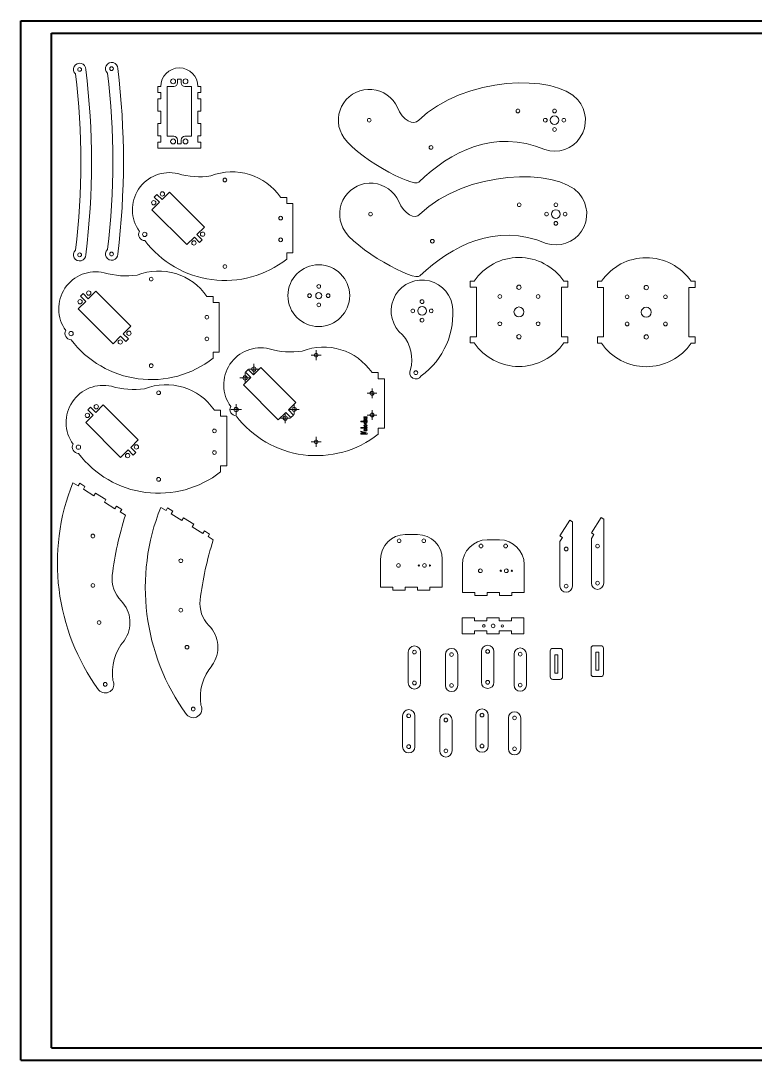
# Model space of a CAD drawing. Header units: millimetres. Extents: x 0 to 1189, y 0 to 841.
# Drawn here: x 0 to 595, y 0 to 841 of the extents above; entities that cross this region are included whole.
import ezdxf

# ---------------------------------------------------------------- set-up
doc = ezdxf.new("R2010")
doc.units = ezdxf.units.MM

# ---------------------------------------------------------------- blocks, each defined once
blk = doc.blocks.new('SW_CENTERMARKSYMBOL_0')
at = {"color": 0, "linetype": 'Continuous', "lineweight": 0}
for p, q in [((-2.5, 0), (-4.25, 0)), ((0, 0), (-2.5, 0)), ((0, 2.5), (0, 4.25)), ((0, 0), (0, 2.5)), ((0, 0), (0, -2.5)), ((0, 0), (2.5, 0)), ((2.5, 0), (4.25, 0)), ((0, -2.5), (0, -4.25))]:
    blk.add_line(p, q, dxfattribs=at)
blk = doc.blocks.new('SW_CENTERMARKSYMBOL_1')
at = {"color": 0, "linetype": 'Continuous', "lineweight": 0}
for p, q in [((-2.5, 0), (-4, 0)), ((0, 0), (-2.5, 0)), ((0, 2.5), (0, 4)), ((0, 0), (0, 2.5)), ((0, 0), (0, -2.5)), ((0, 0), (2.5, 0)), ((2.5, 0), (4, 0)), ((0, -2.5), (0, -4))]:
    blk.add_line(p, q, dxfattribs=at)
blk = doc.blocks.new('SW_CENTERMARKSYMBOL_2')
at = {"color": 0, "linetype": 'Continuous', "lineweight": 0}
for p, q in [((-2.5, 0), (-4.25, 0)), ((0, 0), (-2.5, 0)), ((0, 2.5), (0, 4.25)), ((0, 0), (0, 2.5)), ((0, 0), (0, -2.5)), ((0, 0), (2.5, 0)), ((2.5, 0), (4.25, 0)), ((0, -2.5), (0, -4.25))]:
    blk.add_line(p, q, dxfattribs=at)
blk = doc.blocks.new('SW_CENTERMARKSYMBOL_3')
at = {"color": 0, "linetype": 'Continuous', "lineweight": 0}
for p, q in [((-2.5, 0), (-4.25, 0)), ((0, 0), (-2.5, 0)), ((0, 2.5), (0, 4.25)), ((0, 0), (0, 2.5)), ((0, 0), (0, -2.5)), ((0, 0), (2.5, 0)), ((2.5, 0), (4.25, 0)), ((0, -2.5), (0, -4.25))]:
    blk.add_line(p, q, dxfattribs=at)
blk = doc.blocks.new('SW_CENTERMARKSYMBOL_4')
at = {"color": 0, "linetype": 'Continuous', "lineweight": 0}
for p, q in [((-2.5, 0), (-4.25, 0)), ((0, 0), (-2.5, 0)), ((0, 2.5), (0, 4.25)), ((0, 0), (0, 2.5)), ((0, 0), (0, -2.5)), ((0, 0), (2.5, 0)), ((2.5, 0), (4.25, 0)), ((0, -2.5), (0, -4.25))]:
    blk.add_line(p, q, dxfattribs=at)
blk = doc.blocks.new('SW_CENTERMARKSYMBOL_5')
at = {"color": 0, "linetype": 'Continuous', "lineweight": 0}
for p, q in [((-2.5, 0), (-4.25, 0)), ((0, 0), (-2.5, 0)), ((0, 2.5), (0, 4.25)), ((0, 0), (0, 2.5)), ((0, 0), (0, -2.5)), ((0, 0), (2.5, 0)), ((2.5, 0), (4.25, 0)), ((0, -2.5), (0, -4.25))]:
    blk.add_line(p, q, dxfattribs=at)
blk = doc.blocks.new('SW_CENTERMARKSYMBOL_6')
at = {"color": 0, "linetype": 'Continuous', "lineweight": 0}
for p, q in [((-2.5, 0), (-4, 0)), ((0, 0), (-2.5, 0)), ((0, 2.5), (0, 4)), ((0, 0), (0, 2.5)), ((0, 0), (0, -2.5)), ((0, 0), (2.5, 0)), ((2.5, 0), (4, 0)), ((0, -2.5), (0, -4))]:
    blk.add_line(p, q, dxfattribs=at)
blk = doc.blocks.new('SW_CENTERMARKSYMBOL_7')
at = {"color": 0, "linetype": 'Continuous', "lineweight": 0}
for p, q in [((-2.5, 0), (-4, 0)), ((0, 0), (-2.5, 0)), ((0, 2.5), (0, 4)), ((0, 0), (0, 2.5)), ((0, 0), (0, -2.5)), ((0, 0), (2.5, 0)), ((2.5, 0), (4, 0)), ((0, -2.5), (0, -4))]:
    blk.add_line(p, q, dxfattribs=at)
blk = doc.blocks.new('SW_CENTERMARKSYMBOL_8')
at = {"color": 0, "linetype": 'Continuous', "lineweight": 0}
for p, q in [((-2.5, 0), (-4, 0)), ((0, 0), (-2.5, 0)), ((0, 2.5), (0, 4)), ((0, 0), (0, 2.5)), ((0, 0), (0, -2.5)), ((0, 0), (2.5, 0)), ((2.5, 0), (4, 0)), ((0, -2.5), (0, -4))]:
    blk.add_line(p, q, dxfattribs=at)

msp = doc.modelspace()

# ---------------------------------------------------------------- linework, layer by layer
at = {"color": 7, "linetype": 'Continuous', "lineweight": 40}
for p, q in [((0.08, 0.21), (0.08, 841.21)), ((0.08, 841.21), (1189.08, 841.21)), ((25.08, 10.21), (25.08, 831.21)), ((25.08, 831.21), (1179.08, 831.21)), ((25.08, 10.21), (1179.08, 10.21)), ((0.08, 0.21), (1189.08, 0.21))]:
    msp.add_line(p, q, dxfattribs=at)
at = {"color": 7, "linetype": 'Continuous', "lineweight": 15}
for p, q in [((129.9, 794.08), (126.9, 794.08)), ((126.9, 794.08), (126.9, 791.08)), ((129.9, 791.08), (129.9, 794.08)), ((110.9, 788.08), (110.9, 783.08)), ((113.4, 788.08), (110.9, 788.08)), ((110.9, 783.08), (113.4, 783.08)), ((113.4, 783.08), (113.4, 778.08)), ((123.9, 788.08), (118.65, 788.08)), ((118.65, 788.08), (118.65, 747.78)), ((138.15, 788.08), (132.9, 788.08)), ((138.15, 747.78), (138.15, 788.08)), ((145.9, 788.08), (143.4, 788.08)), ((143.4, 783.08), (145.9, 783.08)), ((143.4, 778.08), (143.4, 783.08)), ((145.9, 783.08), (145.9, 788.08)), ((110.9, 778.08), (110.9, 768.08)), ((113.4, 778.08), (110.9, 778.08)), ((145.9, 778.08), (143.4, 778.08)), ((145.9, 768.08), (145.9, 778.08)), ((110.9, 768.08), (113.4, 768.08)), ((113.4, 768.08), (113.4, 758.08)), ((143.4, 768.08), (145.9, 768.08)), ((143.4, 758.08), (143.4, 768.08)), ((110.9, 758.08), (110.9, 748.08)), ((113.4, 758.08), (110.9, 758.08)), ((145.9, 758.08), (143.4, 758.08)), ((145.9, 748.08), (145.9, 758.08)), ((110.9, 748.08), (113.4, 748.08)), ((110.9, 743.08), (110.9, 738.08)), ((113.4, 743.08), (110.9, 743.08)), ((113.4, 748.08), (113.4, 743.08)), ((118.65, 747.78), (123.9, 747.78)), ((126.9, 744.78), (126.9, 741.78)), ((126.9, 741.78), (129.9, 741.78)), ((129.9, 741.78), (129.9, 744.78)), ((132.9, 747.78), (138.15, 747.78)), ((143.4, 748.08), (145.9, 748.08)), ((143.4, 743.08), (143.4, 748.08)), ((145.9, 743.08), (143.4, 743.08)), ((145.9, 738.08), (145.9, 743.08)), ((110.9, 738.08), (145.9, 738.08)), ((110.17, 700.74), (108.05, 698.62)), ((108.05, 698.62), (112.29, 694.38)), ((114.41, 696.5), (110.17, 700.74)), ((120.43, 702.51), (114.41, 696.5)), ((148.71, 674.23), (120.43, 702.51)), ((215.43, 698.37), (210.43, 698.37)), ((215.43, 693.37), (215.43, 698.37)), ((112.29, 694.38), (106.28, 688.37)), ((220.43, 693.37), (215.43, 693.37)), ((220.43, 653.37), (220.43, 693.37)), ((106.28, 688.37), (134.57, 660.09)), ((142.7, 668.22), (148.71, 674.23)), ((134.57, 660.09), (140.58, 666.09)), ((140.58, 666.09), (144.82, 661.85)), ((146.94, 663.98), (142.7, 668.22)), ((144.82, 661.85), (146.94, 663.98)), ((215.43, 653.37), (220.43, 653.37)), ((215.43, 648.37), (215.43, 653.37)), ((363.84, 630.62), (363.84, 625.62)), ((367.02, 630.62), (363.84, 630.62)), ((363.84, 625.62), (368.84, 625.62)), ((368.84, 625.62), (368.84, 585.62)), ((437.84, 625.62), (442.84, 625.62)), ((437.84, 585.62), (437.84, 625.62)), ((442.84, 630.62), (439.65, 630.62)), ((442.84, 625.62), (442.84, 630.62)), ((466.89, 630.41), (466.89, 625.41)), ((470.07, 630.41), (466.89, 630.41)), ((466.89, 625.41), (471.89, 625.41)), ((471.89, 625.41), (471.89, 585.41)), ((540.89, 625.41), (545.89, 625.41)), ((540.89, 585.41), (540.89, 625.41)), ((545.89, 630.41), (542.7, 630.41)), ((545.89, 625.41), (545.89, 630.41)), ((52.64, 614.2), (46.63, 608.19)), ((50.51, 620.57), (48.39, 618.44)), ((48.39, 618.44), (52.64, 614.2)), ((54.76, 616.32), (50.51, 620.57)), ((60.77, 622.33), (54.76, 616.32)), ((89.05, 594.05), (60.77, 622.33)), ((155.77, 618.19), (150.77, 618.19)), ((155.77, 613.19), (155.77, 618.19)), ((46.63, 608.19), (74.91, 579.91)), ((160.77, 613.19), (155.77, 613.19)), ((160.77, 573.19), (160.77, 613.19)), ((83.04, 588.04), (89.05, 594.05)), ((74.91, 579.91), (80.92, 585.92)), ((80.92, 585.92), (85.16, 581.67)), ((87.28, 583.8), (83.04, 588.04)), ((85.16, 581.67), (87.28, 583.8)), ((363.84, 585.62), (363.84, 580.62)), ((368.84, 585.62), (363.84, 585.62)), ((363.84, 580.62), (367.02, 580.62)), ((442.84, 585.62), (437.84, 585.62)), ((439.65, 580.62), (442.84, 580.62)), ((442.84, 580.62), (442.84, 585.62)), ((466.89, 585.41), (466.89, 580.41)), ((471.89, 585.41), (466.89, 585.41)), ((466.89, 580.41), (470.07, 580.41)), ((545.89, 585.41), (540.89, 585.41)), ((542.7, 580.41), (545.89, 580.41)), ((545.89, 580.41), (545.89, 585.41)), ((155.77, 573.19), (160.77, 573.19)), ((155.77, 568.19), (155.77, 573.19)), ((184.14, 559.02), (182.02, 556.89)), ((182.02, 556.89), (186.27, 552.65)), ((188.39, 554.77), (184.14, 559.02)), ((194.4, 560.78), (188.39, 554.77)), ((222.68, 532.5), (194.4, 560.78)), ((289.4, 556.64), (284.4, 556.64)), ((289.4, 551.64), (289.4, 556.64)), ((186.27, 552.65), (180.26, 546.64)), ((294.4, 551.64), (289.4, 551.64)), ((294.4, 511.64), (294.4, 551.64)), ((180.26, 546.64), (208.54, 518.36)), ((66.79, 530.38), (60.78, 524.36)), ((95.07, 502.09), (66.79, 530.38)), ((216.67, 526.49), (222.68, 532.5)), ((58.66, 522.24), (52.64, 516.23)), ((56.53, 528.61), (54.41, 526.49)), ((54.41, 526.49), (58.66, 522.24)), ((60.78, 524.36), (56.53, 528.61)), ((161.79, 526.23), (156.79, 526.23)), ((161.79, 521.23), (161.79, 526.23)), ((208.54, 518.36), (214.55, 524.36)), ((214.55, 524.36), (218.79, 520.12)), ((220.91, 522.25), (216.67, 526.49)), ((218.79, 520.12), (220.91, 522.25)), ((52.64, 516.23), (80.93, 487.95)), ((166.79, 521.23), (161.79, 521.23)), ((166.79, 481.23), (166.79, 521.23)), ((278.99, 517.22), (275.34, 517.22)), ((275.34, 517.22), (275.34, 516.72)), ((275.34, 516.72), (278.01, 516.72)), ((278.99, 520.72), (277.84, 520.72)), ((277.84, 520.72), (277.84, 520.22)), ((277.84, 520.22), (278.01, 520.22)), ((278.99, 518.22), (277.84, 518.22)), ((277.84, 518.22), (277.84, 517.72)), ((277.84, 517.72), (278.99, 517.72)), ((278.99, 520.22), (278.99, 520.72)), ((278.99, 518.73), (278.99, 519.23)), ((278.99, 517.72), (278.99, 518.22)), ((278.99, 516.72), (278.99, 517.22)), ((278.99, 515.23), (278.99, 515.73)), ((278.99, 514.22), (278.99, 514.72)), ((278.99, 512.73), (278.99, 513.23)), ((280.34, 520.72), (279.19, 520.72)), ((279.19, 520.72), (279.19, 520.22)), ((279.19, 519.23), (279.19, 518.73)), ((279.19, 518.22), (279.19, 517.72)), ((280.34, 518.22), (279.19, 518.22)), ((279.19, 517.72), (280.34, 517.72)), ((279.19, 517.22), (279.19, 516.72)), ((280.34, 517.22), (279.19, 517.22)), ((279.19, 515.73), (279.19, 515.23)), ((279.19, 514.72), (279.19, 514.22)), ((279.19, 513.23), (279.19, 512.73)), ((280.17, 520.22), (280.34, 520.22)), ((280.17, 516.72), (280.34, 516.72)), ((280.34, 520.22), (280.34, 520.72)), ((280.34, 517.72), (280.34, 518.22)), ((280.34, 516.72), (280.34, 517.22)), ((278.99, 512.22), (275.34, 512.22)), ((275.34, 512.22), (275.34, 511.72)), ((275.34, 511.72), (278.99, 511.72)), ((278.99, 508.07), (275.34, 509.22)), ((275.34, 509.22), (275.34, 508.72)), ((275.34, 508.72), (278.76, 507.64)), ((278.76, 507.64), (275.34, 507.64)), ((275.34, 507.64), (275.34, 506.64)), ((275.34, 506.64), (278.99, 506.64)), ((278.99, 511.72), (278.99, 512.22)), ((278.99, 510.72), (278.99, 511.22)), ((278.99, 509.23), (278.99, 509.73)), ((278.99, 506.64), (278.99, 508.07)), ((279.19, 512.22), (279.19, 511.72)), ((280.34, 512.22), (279.19, 512.22)), ((279.19, 511.72), (280.34, 511.72)), ((279.19, 511.22), (279.19, 510.72)), ((279.19, 509.73), (279.19, 509.23)), ((280.34, 507.64), (279.19, 508)), ((279.19, 508), (279.19, 506.64)), ((279.19, 506.64), (280.34, 506.64)), ((280.34, 511.72), (280.34, 512.22)), ((280.34, 506.64), (280.34, 507.64)), ((289.4, 511.64), (294.4, 511.64)), ((289.4, 506.64), (289.4, 511.64)), ((89.06, 496.08), (95.07, 502.09)), ((80.93, 487.95), (86.94, 493.96)), ((86.94, 493.96), (91.18, 489.71)), ((93.3, 491.84), (89.06, 496.08)), ((91.18, 489.71), (93.3, 491.84)), ((161.79, 481.23), (166.79, 481.23)), ((161.79, 476.23), (161.79, 481.23)), ((46.48, 464.87), (42.22, 467.5)), ((47.79, 466.99), (46.48, 464.87)), ((52.04, 464.36), (47.79, 466.99)), ((50.73, 462.23), (52.04, 464.36)), ((59.23, 456.97), (50.73, 462.23)), ((60.54, 459.09), (59.23, 456.97)), ((69.04, 453.83), (60.54, 459.09)), ((67.73, 451.7), (69.04, 453.83)), ((76.23, 446.43), (67.73, 451.7)), ((77.54, 448.56), (76.23, 446.43)), ((81.79, 445.93), (77.54, 448.56)), ((80.48, 443.8), (81.79, 445.93)), ((117.64, 444.89), (113.39, 447.52)), ((118.96, 447.02), (117.64, 444.89)), ((123.21, 444.38), (118.96, 447.02)), ((84.73, 441.17), (80.48, 443.8)), ((121.89, 442.26), (123.21, 444.38)), ((130.39, 436.99), (121.89, 442.26)), ((131.71, 439.12), (130.39, 436.99)), ((140.21, 433.85), (131.71, 439.12)), ((469.84, 439.44), (461.96, 426.95)), ((471.96, 438.11), (469.84, 439.44)), ((471.96, 386.18), (471.96, 438.11)), ((138.89, 431.72), (140.21, 433.85)), ((147.4, 426.46), (138.89, 431.72)), ((444.44, 437.1), (436.55, 424.6)), ((446.55, 435.76), (444.44, 437.1)), ((446.55, 383.83), (446.55, 435.76)), ((148.71, 428.58), (147.4, 426.46)), ((152.96, 425.95), (148.71, 428.58)), ((151.65, 423.82), (152.96, 425.95)), ((155.9, 421.19), (151.65, 423.82)), ((321.29, 425.51), (311.29, 425.51)), ((387.59, 421.26), (377.59, 421.26)), ((436.55, 424.6), (438.67, 423.26)), ((438.67, 423.26), (436.55, 419.91)), ((461.96, 426.95), (464.07, 425.61)), ((464.07, 425.61), (461.96, 422.26)), ((461.96, 422.26), (461.96, 386.18)), ((436.55, 419.91), (436.55, 383.83)), ((291.29, 405.51), (291.29, 383.01)), ((341.29, 383.01), (341.29, 405.51)), ((357.59, 401.26), (357.59, 378.76)), ((407.59, 378.76), (407.59, 401.26)), ((291.29, 383.01), (301.29, 383.01)), ((301.29, 383.01), (301.29, 380.51)), ((301.29, 380.51), (311.29, 380.51)), ((311.29, 383.01), (321.29, 383.01)), ((311.29, 380.51), (311.29, 383.01)), ((321.29, 383.01), (321.29, 380.51)), ((321.29, 380.51), (331.29, 380.51)), ((331.29, 383.01), (341.29, 383.01)), ((331.29, 380.51), (331.29, 383.01)), ((357.59, 378.76), (367.59, 378.76)), ((367.59, 378.76), (367.59, 376.26)), ((377.59, 378.76), (387.59, 378.76)), ((377.59, 376.26), (377.59, 378.76)), ((387.59, 378.76), (387.59, 376.26)), ((397.59, 378.76), (407.59, 378.76)), ((397.59, 376.26), (397.59, 378.76)), ((367.59, 376.26), (377.59, 376.26)), ((387.59, 376.26), (397.59, 376.26)), ((357.4, 358.13), (357.4, 345.13)), ((367.4, 358.13), (357.4, 358.13)), ((367.4, 355.63), (367.4, 358.13)), ((377.4, 355.63), (367.4, 355.63)), ((377.4, 358.13), (377.4, 355.63)), ((387.4, 358.13), (377.4, 358.13)), ((387.4, 355.63), (387.4, 358.13)), ((397.4, 355.63), (387.4, 355.63)), ((397.4, 358.13), (397.4, 355.63)), ((407.4, 358.13), (397.4, 358.13)), ((407.4, 345.13), (407.4, 358.13)), ((357.4, 345.13), (367.4, 345.13)), ((367.4, 347.63), (377.4, 347.63)), ((367.4, 345.13), (367.4, 347.63)), ((377.4, 347.63), (377.4, 345.13)), ((377.4, 345.13), (387.4, 345.13)), ((387.4, 347.63), (397.4, 347.63)), ((387.4, 345.13), (387.4, 347.63)), ((397.4, 347.63), (397.4, 345.13)), ((397.4, 345.13), (407.4, 345.13)), ((313.68, 330.45), (313.68, 305.45)), ((323.68, 305.45), (323.68, 330.45)), ((343.82, 328.44), (343.82, 303.44)), ((353.82, 303.44), (353.82, 328.44)), ((373.01, 330.98), (373.01, 305.98)), ((383.01, 305.98), (383.01, 330.98)), ((399.35, 328.75), (399.35, 303.75)), ((409.35, 303.75), (409.35, 328.75)), ((428.68, 331.36), (428.68, 310.36)), ((436.68, 333.36), (430.68, 333.36)), ((432.43, 328.25), (432.43, 313.47)), ((434.93, 328.25), (432.43, 328.25)), ((434.93, 313.47), (434.93, 328.25)), ((438.68, 310.36), (438.68, 331.36)), ((461.68, 333.56), (461.68, 312.56)), ((469.68, 335.56), (463.68, 335.56)), ((465.43, 330.45), (465.43, 315.68)), ((467.93, 330.45), (465.43, 330.45)), ((467.93, 315.68), (467.93, 330.45)), ((471.68, 312.56), (471.68, 333.56)), ((432.43, 313.47), (434.93, 313.47)), ((465.43, 315.68), (467.93, 315.68)), ((430.68, 308.36), (436.68, 308.36)), ((463.68, 310.56), (469.68, 310.56)), ((309.09, 278.89), (309.09, 253.89)), ((319.09, 253.89), (319.09, 278.89)), ((368.43, 279.42), (368.43, 254.42)), ((378.43, 254.42), (378.43, 279.42)), ((339.23, 275.48), (339.23, 250.48)), ((349.23, 250.48), (349.23, 275.48)), ((394.77, 277.19), (394.77, 252.19)), ((404.77, 252.19), (404.77, 277.19))]:
    msp.add_line(p, q, dxfattribs=at)
for centre, radius in [((47.72, 801.85), 1.5), ((73.6, 802.49), 1.5), ((123.4, 792.24), 2), ((133.4, 792.24), 2), ((402.5, 768.25), 1.5), ((432.16, 768.25), 1.5), ((282.16, 760.75), 1.5), ((424.66, 760.75), 1.5), ((432.16, 760.75), 3.5), ((439.66, 760.75), 1.5), ((432.16, 753.25), 1.5), ((123.4, 743.61), 2), ((133.4, 743.61), 2), ((332.16, 738.75), 1.5), ((165.3, 712.38), 1.5), ((114.77, 701.1), 1.75), ((107.7, 694.03), 1.75), ((403.54, 692.34), 1.5), ((433.2, 692.34), 1.5), ((210.43, 681.55), 1.5), ((283.2, 684.84), 1.5), ((425.7, 684.84), 1.5), ((433.2, 684.84), 3.5), ((440.7, 684.84), 1.5), ((433.2, 677.34), 1.5), ((100.43, 668.37), 1.75), ((147.3, 668.57), 1.75), ((210.43, 663.98), 1.5), ((140.22, 661.5), 1.75), ((333.2, 662.84), 1.5), ((47.72, 651.85), 1.5), ((73.6, 652.49), 1.5), ((165.3, 642.32), 1.5), ((241.31, 618.82), 25), ((105.64, 632.2), 1.5), ((55.11, 620.92), 1.75), ((241.31, 626.32), 1.5), ((403.34, 625.62), 1.75), ((506.39, 625.41), 1.75), ((48.04, 613.85), 1.75), ((233.81, 618.82), 1.5), ((241.31, 618.82), 2.5), ((248.81, 618.82), 1.5), ((324.87, 613.98), 1.5), ((387.84, 618.12), 1.5), ((418.84, 618.12), 1.5), ((490.89, 617.91), 1.5), ((521.89, 617.91), 1.5), ((241.31, 611.32), 1.5), ((317.37, 606.48), 1.5), ((324.87, 606.48), 3.5), ((332.37, 606.48), 1.5), ((403.34, 605.62), 4.05), ((506.39, 605.41), 4.05), ((150.77, 601.37), 1.5), ((324.87, 598.98), 1.5), ((387.84, 596.12), 1.5), ((418.84, 596.12), 1.5), ((490.89, 595.91), 1.5), ((521.89, 595.91), 1.5), ((40.77, 588.19), 1.75), ((87.64, 588.39), 1.75), ((80.56, 581.32), 1.75), ((150.77, 583.8), 1.5), ((403.34, 585.62), 1.75), ((506.39, 585.41), 1.75), ((239.27, 570.65), 1.5), ((105.64, 562.14), 1.5), ((188.74, 559.37), 1.75), ((319.87, 556.48), 1.5), ((181.67, 552.3), 1.75), ((111.66, 540.25), 1.5), ((284.4, 539.82), 1.5), ((61.13, 528.96), 1.75), ((54.06, 521.89), 1.75), ((174.4, 526.64), 1.75), ((214.2, 519.77), 1.75), ((221.27, 526.84), 1.75), ((284.4, 522.25), 1.5), ((156.79, 509.41), 1.5), ((46.79, 496.23), 1.75), ((93.66, 496.43), 1.75), ((239.27, 500.59), 1.5), ((86.58, 489.36), 1.75), ((156.79, 491.84), 1.5), ((111.66, 470.18), 1.5), ((58.48, 424.33), 1.5), ((306.29, 420.51), 1.5), ((326.29, 420.51), 1.5), ((372.59, 416.26), 1.5), ((392.59, 416.26), 1.5), ((441.55, 413.83), 1.5), ((466.96, 416.18), 1.5), ((129.64, 404.36), 1.5), ((305.79, 400.51), 1.5), ((322.29, 400.51), 0.5), ((326.79, 400.51), 1.5), ((331.29, 400.51), 0.5), ((372.09, 396.26), 1.5), ((388.59, 396.26), 0.5), ((393.09, 396.26), 1.5), ((397.59, 396.26), 0.5), ((466.96, 386.18), 1.5), ((58.48, 384.33), 1.5), ((441.55, 383.83), 1.5), ((129.64, 364.36), 1.5), ((63.48, 354.33), 1.5), ((374.9, 351.63), 1), ((382.4, 351.63), 1.5), ((389.9, 351.63), 0.978), ((134.64, 334.36), 1.5), ((318.68, 330.45), 1.5), ((348.82, 328.44), 1.5), ((378.01, 330.98), 1.5), ((404.35, 328.75), 1.5), ((68.48, 304.33), 1.5), ((318.68, 305.45), 1.5), ((348.82, 303.44), 1.5), ((378.01, 305.98), 1.5), ((404.35, 303.75), 1.5), ((139.64, 284.36), 1.5), ((314.09, 278.89), 1.5), ((373.43, 279.42), 1.5), ((399.77, 277.19), 1.5), ((344.23, 275.48), 1.5), ((314.09, 253.89), 1.5), ((373.43, 254.42), 1.5), ((399.77, 252.19), 1.5), ((344.23, 250.48), 1.5)]:
    msp.add_circle(centre, radius, dxfattribs=at)
for centre, radius, start, end in [((73.6, 802.49), 5, 0, 227.44493), ((47.72, 801.85), 5, 0, 227.44493), ((-555.4, 726.85), 612.72, 352.96911, 7.03089), ((-529.52, 727.49), 612.72, 352.96911, 7.03089), ((128.4, 788.08), 15, 0, 180), ((-521.36, 726.85), 570.18, 352.8147, 7.1853), ((-495.48, 727.49), 570.18, 352.8147, 7.1853), ((123.9, 791.08), 3, 270, 0), ((132.9, 791.08), 3, 180, 270), ((282.16, 760.75), 25, 24.15585, 206.72207), ((432.16, 760.75), 25, 251.68845, 41.32793), ((123.9, 744.78), 3, 0, 90), ((132.9, 744.78), 3, 90, 180), ((120.43, 688.37), 30, 76.92791, 215.75244), ((144.82, 776.15), 61.15, 253.26086, 278.55439), ((171.21, 671.24), 47.69, 34.67915, 111.25397), ((283.2, 684.84), 25, 24.15585, 206.72207), ((433.2, 684.84), 25, 251.68845, 41.32793), ((100.43, 668.37), 5, 150.37676, 270), ((73.6, 652.49), 5, 132.55507, 0), ((165.3, 712.38), 81.3, 217.07236, 308.06482), ((47.72, 651.85), 5, 132.55507, 0), ((403.34, 605.62), 44.09, 34.54282, 145.45718), ((506.39, 605.41), 44.09, 34.54282, 145.45718), ((60.77, 608.19), 30, 76.92791, 215.75244), ((85.17, 695.97), 61.15, 253.26086, 278.55439), ((111.55, 591.06), 47.69, 34.67915, 111.25397), ((324.87, 606.48), 25, 12.26432, 230.95202), ((288.07, 603.98), 61.72, 305.77898, 7.26559), ((40.77, 588.19), 5, 150.37676, 270), ((105.64, 632.2), 81.3, 217.07236, 308.06482), ((285.64, 566.92), 30.93, 345.08842, 40.61648), ((403.34, 605.62), 44.09, 214.54282, 325.45718), ((506.39, 605.41), 44.09, 214.54282, 325.45718), ((194.4, 546.64), 30, 76.92791, 215.75244), ((218.8, 634.42), 61.15, 253.26086, 278.55439), ((245.18, 529.51), 47.69, 34.67915, 111.25397), ((319.87, 556.48), 5, 150.18851, 329.07618), ((117.57, 499.1), 47.69, 34.67915, 111.25397), ((66.79, 516.23), 30, 76.92791, 215.75244), ((91.18, 604.02), 61.15, 253.26086, 278.55439), ((174.4, 526.64), 5, 150.37676, 270), ((239.27, 570.65), 81.3, 217.07236, 308.06482), ((46.79, 496.23), 5, 150.37676, 270), ((111.66, 540.25), 81.3, 217.07236, 308.06482), ((204.46, 402.58), 174.75, 158.19076, 216.00824), ((275.63, 382.6), 174.75, 158.19076, 216.00824), ((332.29, 361.7), 260, 162.20368, 173.18838), ((403.46, 341.73), 260, 162.20368, 173.18838), ((311.29, 405.51), 20, 90, 180), ((321.29, 405.51), 20, 0, 90), ((377.59, 401.26), 20, 90, 180), ((387.59, 401.26), 20, 0, 90), ((98.95, 389.58), 25, 173.18838, 224.81483), ((441.55, 383.83), 5, 180, 0), ((466.96, 386.18), 5, 180, 0), ((63.48, 354.33), 25, 323.98295, 44.81483), ((170.11, 369.6), 25, 173.18838, 224.81483), ((134.64, 334.36), 25, 323.98295, 44.81483), ((114.21, 313.77), 40, 139.72027, 188.97544), ((318.68, 330.45), 5, 0, 180), ((348.82, 328.44), 5, 0, 180), ((378.01, 330.98), 5, 0, 180), ((404.35, 328.75), 5, 0, 180), ((430.68, 331.36), 2, 90, 180), ((436.68, 331.36), 2, 0, 90), ((463.68, 333.56), 2, 90, 180), ((469.68, 333.56), 2, 0, 90), ((185.38, 293.8), 40, 139.72027, 188.97544), ((463.68, 312.56), 2, 180, 270), ((469.68, 312.56), 2, 270, 0), ((68.48, 304.33), 7, 219.89231, 27.18553), ((318.68, 305.45), 5, 180, 0), ((348.82, 303.44), 5, 180, 0), ((378.01, 305.98), 5, 180, 0), ((404.35, 303.75), 5, 180, 0), ((430.68, 310.36), 2, 180, 270), ((436.68, 310.36), 2, 270, 0), ((139.64, 284.36), 7, 219.89231, 27.18553), ((314.09, 278.89), 5, 0, 180), ((344.23, 275.48), 5, 0, 180), ((373.43, 279.42), 5, 0, 180), ((399.77, 277.19), 5, 0, 180), ((314.09, 253.89), 5, 180, 0), ((373.43, 254.42), 5, 180, 0), ((344.23, 250.48), 5, 180, 0), ((399.77, 252.19), 5, 180, 0)]:
    msp.add_arc(centre, radius, start, end, dxfattribs=at)
for centre, major_axis, ratio, start_param, end_param in [((279.09, 519.72), (-1.25, 0), 0.8, 5.760094, 7.774221), ((279.09, 516.22), (-1.25, 0), 0.799999, 5.761355, 7.775027), ((279.09, 513.72), (-1.25, 0), 0.799995, 4.795183, 7.776605), ((279.09, 519.72), (-0.75, 0), 0.666619, 4.846284, 7.720432), ((279.09, 516.22), (-0.75, 0.001), 0.666619, 4.846759, 7.720907), ((279.09, 513.72), (-0.75, 0.002), 0.666617, 4.847936, 7.722085), ((279.09, 519.72), (-0.75, 0), 0.666619, 1.704691, 4.57884), ((279.09, 519.72), (-1.25, 0), 0.8, 1.651207, 3.665699), ((279.09, 516.22), (-0.75, 0.001), 0.666619, 1.705166, 4.579315), ((279.09, 516.22), (-1.25, 0), 0.799999, 1.652013, 3.666959), ((279.09, 513.72), (-1.25, 0), 0.799995, 1.653591, 4.635013), ((279.09, 513.72), (-0.75, 0.002), 0.666617, 1.706344, 4.580493), ((279.09, 510.22), (-1.25, 0), 0.8, 4.792475, 7.773896), ((279.09, 510.22), (-0.75, 0), 0.666619, 4.846111, 7.72026), ((279.09, 510.22), (-1.25, 0), 0.8, 1.650882, 4.632303), ((279.09, 510.22), (-0.75, 0), 0.666619, 1.704518, 4.578667)]:
    msp.add_ellipse(centre, major_axis=major_axis, ratio=ratio, start_param=start_param, end_param=end_param, dxfattribs=at)
for points in [[(450.93, 777.26), (432.64, 798.88), (358.49, 796.05), (322.16, 760.75)], [(322.16, 760.75), (318.1, 755.81), (309.25, 760.85), (304.97, 770.98)], [(259.83, 749.51), (268.01, 732.35), (318.8, 705.44), (322.16, 710.75)], [(322.16, 710.75), (347.85, 734.98), (383.24, 754.35), (424.31, 737.02)], [(451.98, 701.35), (433.69, 722.98), (359.53, 720.14), (323.2, 684.84)], [(323.2, 684.84), (319.14, 679.9), (310.29, 684.94), (306.01, 695.07)], [(260.87, 673.6), (269.05, 656.44), (319.84, 629.53), (323.2, 634.84)], [(323.2, 634.84), (348.89, 659.07), (384.28, 678.45), (425.35, 661.11)]]:
    msp.add_open_spline(points, degree=3, dxfattribs=at)

# ---------------------------------------------------------------- block references
at = {"color": 7, "linetype": 'Continuous', "lineweight": 0}
for name, p in [('SW_CENTERMARKSYMBOL_1', (239.27, 570.65)), ('SW_CENTERMARKSYMBOL_3', (188.74, 559.37)), ('SW_CENTERMARKSYMBOL_2', (181.67, 552.3)), ('SW_CENTERMARKSYMBOL_6', (284.4, 539.82)), ('SW_CENTERMARKSYMBOL_0', (174.4, 526.64)), ('SW_CENTERMARKSYMBOL_4', (221.27, 526.84)), ('SW_CENTERMARKSYMBOL_5', (214.2, 519.77)), ('SW_CENTERMARKSYMBOL_7', (284.4, 522.25)), ('SW_CENTERMARKSYMBOL_8', (239.27, 500.59))]:
    msp.add_blockref(name, p, dxfattribs=at)

doc.saveas('drawing.dxf')
